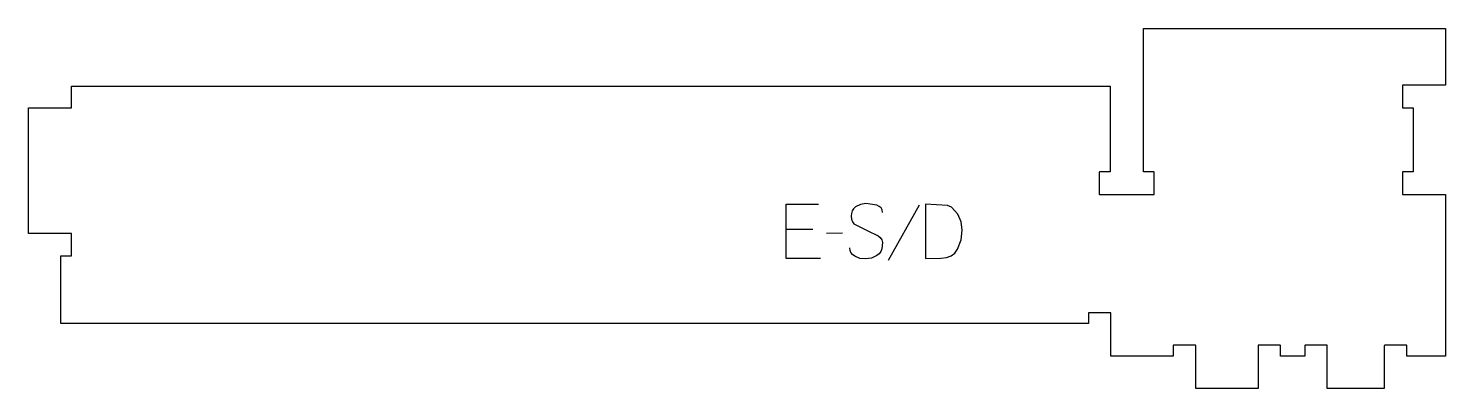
# Model space of a CAD drawing. Header units: millimetres. Extents: x -417 to 368, y -102 to 97.
import ezdxf

# ---------------------------------------------------------------- set-up
doc = ezdxf.new("R2010")
doc.units = ezdxf.units.MM
doc.layers.add('1_ANYTOOL_1MMDEEP_LABELS_S', color=2, linetype='Continuous', true_color=0xffff00)
doc.layers.add('4_ANYTOOL_CUTTHROUGH_OUTSI', color=5, linetype='Continuous', true_color=0x0000ff)

msp = doc.modelspace()

# ---------------------------------------------------------------- linework, layer by layer
at = {"layer": '1_ANYTOOL_1MMDEEP_LABELS_S'}
for p, q in [((76.71, -0.47), (59.53, -31.24)), ((17.66, -13.93), (3, -13.93)), ((34.16, -16.11), (25.37, -16.2))]:
    msp.add_line(p, q, dxfattribs=at)
for points in [[(21.94, -30), (3, -30), (3, 0), (20.83, 0)], [(56.4, -4.59), (56.19, -3.2), (55.57, -2.07), (54.54, -1.2), (53.1, -0.6), (47.01, 0.34), (44.05, -0.12), (41.4, -1.5), (40.31, -2.5), (39.54, -3.7), (39.07, -5.09), (38.91, -6.69), (39.09, -8.3), (39.62, -9.69), (40.51, -10.83), (47.91, -14.57), (53.96, -17.49), (55.12, -18.47), (55.91, -19.7), (56.32, -21.19), (56.05, -24.67), (55.41, -26.19), (54.46, -27.46), (53.19, -28.5), (50.2, -29.86), (46.97, -30.34), (43.81, -29.98), (40.93, -28.8), (39.73, -27.91), (38.87, -26.84), (38.36, -25.58), (38.19, -24.13)]]:
    msp.add_lwpolyline(points, dxfattribs=at)
msp.add_lwpolyline([(80.14, 0), (80.14, -30), (88.67, -29.91), (91.74, -29.57), (94.31, -28.62), (96.37, -27.06), (97.93, -24.9), (99.89, -19.79), (100.54, -14.31), (99.92, -9.71), (98.06, -5.49), (94.53, -1.7), (92.44, -0.7)], close=True, dxfattribs=at)
at = {"layer": '4_ANYTOOL_CUTTHROUGH_OUTSI'}
msp.add_lwpolyline([(368.44, -84.13), (346.94, -84.13), (346.94, -78.38, 0.414214), (346.69, -78.13), (334.69, -78.13, 0.414214), (334.44, -78.38), (334.44, -102.13), (302.85, -102.13), (302.85, -78.38, 0.414214), (302.6, -78.13), (290.6, -78.13, 0.414214), (290.35, -78.38), (290.35, -84.13), (276.94, -84.13), (276.94, -78.38, 0.414214), (276.69, -78.13), (264.69, -78.13, 0.414214), (264.44, -78.38), (264.44, -102.13), (229.94, -102.13), (229.94, -78.38, 0.414214), (229.69, -78.13), (217.69, -78.13, 0.414214), (217.44, -78.38), (217.44, -84.13), (182.94, -84.13), (182.94, -60.39, 0.414214), (182.69, -60.14), (170.69, -60.14, 0.414214), (170.44, -60.39), (170.44, -66.14), (-399.06, -66.14), (-399.06, -28.64), (-393.31, -28.64, 0.414193), (-393.06, -28.39), (-393.06, -16.39, 0.414214), (-393.31, -16.14), (-417.06, -16.14), (-417.06, 53.36), (-393.31, 53.36, 0.414214), (-393.06, 53.61), (-393.06, 65.37), (182.44, 65.37), (182.44, 17.87), (176.69, 17.87, 0.414214), (176.44, 17.62), (176.44, 5.62, 0.414214), (176.69, 5.37), (206.69, 5.37, 0.414214), (206.94, 5.62), (206.94, 17.62, 0.414214), (206.69, 17.87), (200.94, 17.87), (200.94, 97.37), (368.44, 97.37), (368.44, 65.87), (344.69, 65.87, 0.414214), (344.44, 65.62), (344.44, 53.62, 0.414214), (344.69, 53.37), (350.44, 53.37), (350.44, 17.87), (344.69, 17.87, 0.414214), (344.44, 17.62), (344.44, 5.62, 0.414214), (344.69, 5.37), (368.44, 5.37)], format="xyb", close=True, dxfattribs=at)

doc.saveas('drawing.dxf')
